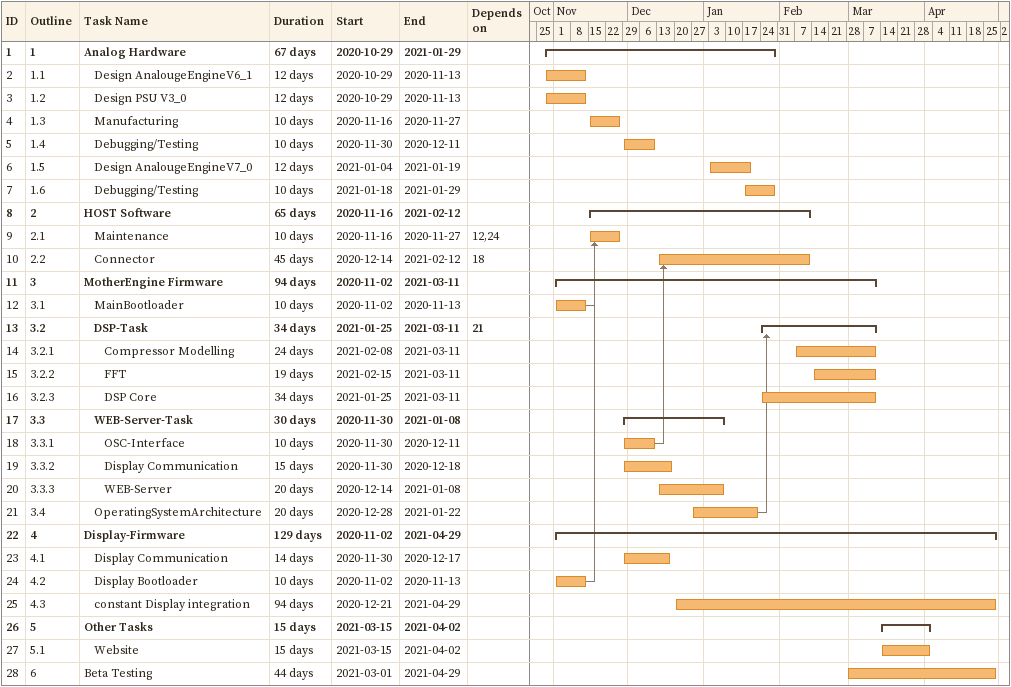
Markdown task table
| ID | WBS | Task | Duration | Start | Finish | Predecessors |
|---|---|---|---|---|---|---|
| 1 | 1 | **Analog Hardware** | 67d | 2020-10-29 | 2021-01-29 |  |
| 2 | 1.1 | Design AnalougeEngineV6_1 | 12d | 2020-10-29 | 2020-11-13 |  |
| 3 | 1.2 | Design PSU V3_0 | 12d | 2020-10-29 | 2020-11-13 |  |
| 4 | 1.3 | Manufacturing | 10d | 2020-11-16 | 2020-11-27 |  |
| 5 | 1.4 | Debugging/Testing | 10d | 2020-11-30 | 2020-12-11 |  |
| 6 | 1.5 | Design AnalougeEngineV7_0 | 12d | 2021-01-04 | 2021-01-19 |  |
| 7 | 1.6 | Debugging/Testing | 10d | 2021-01-18 | 2021-01-29 |  |
| 8 | 2 | **HOST Software** | 65d | 2020-11-16 | 2021-02-12 |  |
| 9 | 2.1 | Maintenance | 10d | 2020-11-16 | 2020-11-27 | 12, 24 |
| 10 | 2.2 | Connector | 45d | 2020-12-14 | 2021-02-12 | 18 |
| 11 | 3 | **MotherEngine Firmware** | 94d | 2020-11-02 | 2021-03-11 |  |
| 12 | 3.1 | MainBootloader | 10d | 2020-11-02 | 2020-11-13 |  |
| 13 | 3.2 | **DSP-Task** | 34d | 2021-01-25 | 2021-03-11 | 21 |
| 14 | 3.2.1 | Compressor Modelling | 24d | 2021-02-08 | 2021-03-11 |  |
| 15 | 3.2.2 | FFT | 19d | 2021-02-15 | 2021-03-11 |  |
| 16 | 3.2.3 | DSP Core | 34d | 2021-01-25 | 2021-03-11 |  |
| 17 | 3.3 | **WEB-Server-Task** | 30d | 2020-11-30 | 2021-01-08 |  |
| 18 | 3.3.1 | OSC-Interface | 10d | 2020-11-30 | 2020-12-11 |  |
| 19 | 3.3.2 | Display Communication | 15d | 2020-11-30 | 2020-12-18 |  |
| 20 | 3.3.3 | WEB-Server | 20d | 2020-12-14 | 2021-01-08 |  |
| 21 | 3.4 | OperatingSystemArchitecture | 20d | 2020-12-28 | 2021-01-22 |  |
| 22 | 4 | **Display-Firmware** | 129d | 2020-11-02 | 2021-04-29 |  |
| 23 | 4.1 | Display Communication | 14d | 2020-11-30 | 2020-12-17 |  |
| 24 | 4.2 | Display Bootloader | 10d | 2020-11-02 | 2020-11-13 |  |
| 25 | 4.3 | constant Display integration | 94d | 2020-12-21 | 2021-04-29 |  |
| 26 | 5 | **Other Tasks** | 15d | 2021-03-15 | 2021-04-02 |  |
| 27 | 5.1 | Website | 15d | 2021-03-15 | 2021-04-02 |  |
| 28 | 6 | Beta Testing | 44d | 2021-03-01 | 2021-04-29 |  |
